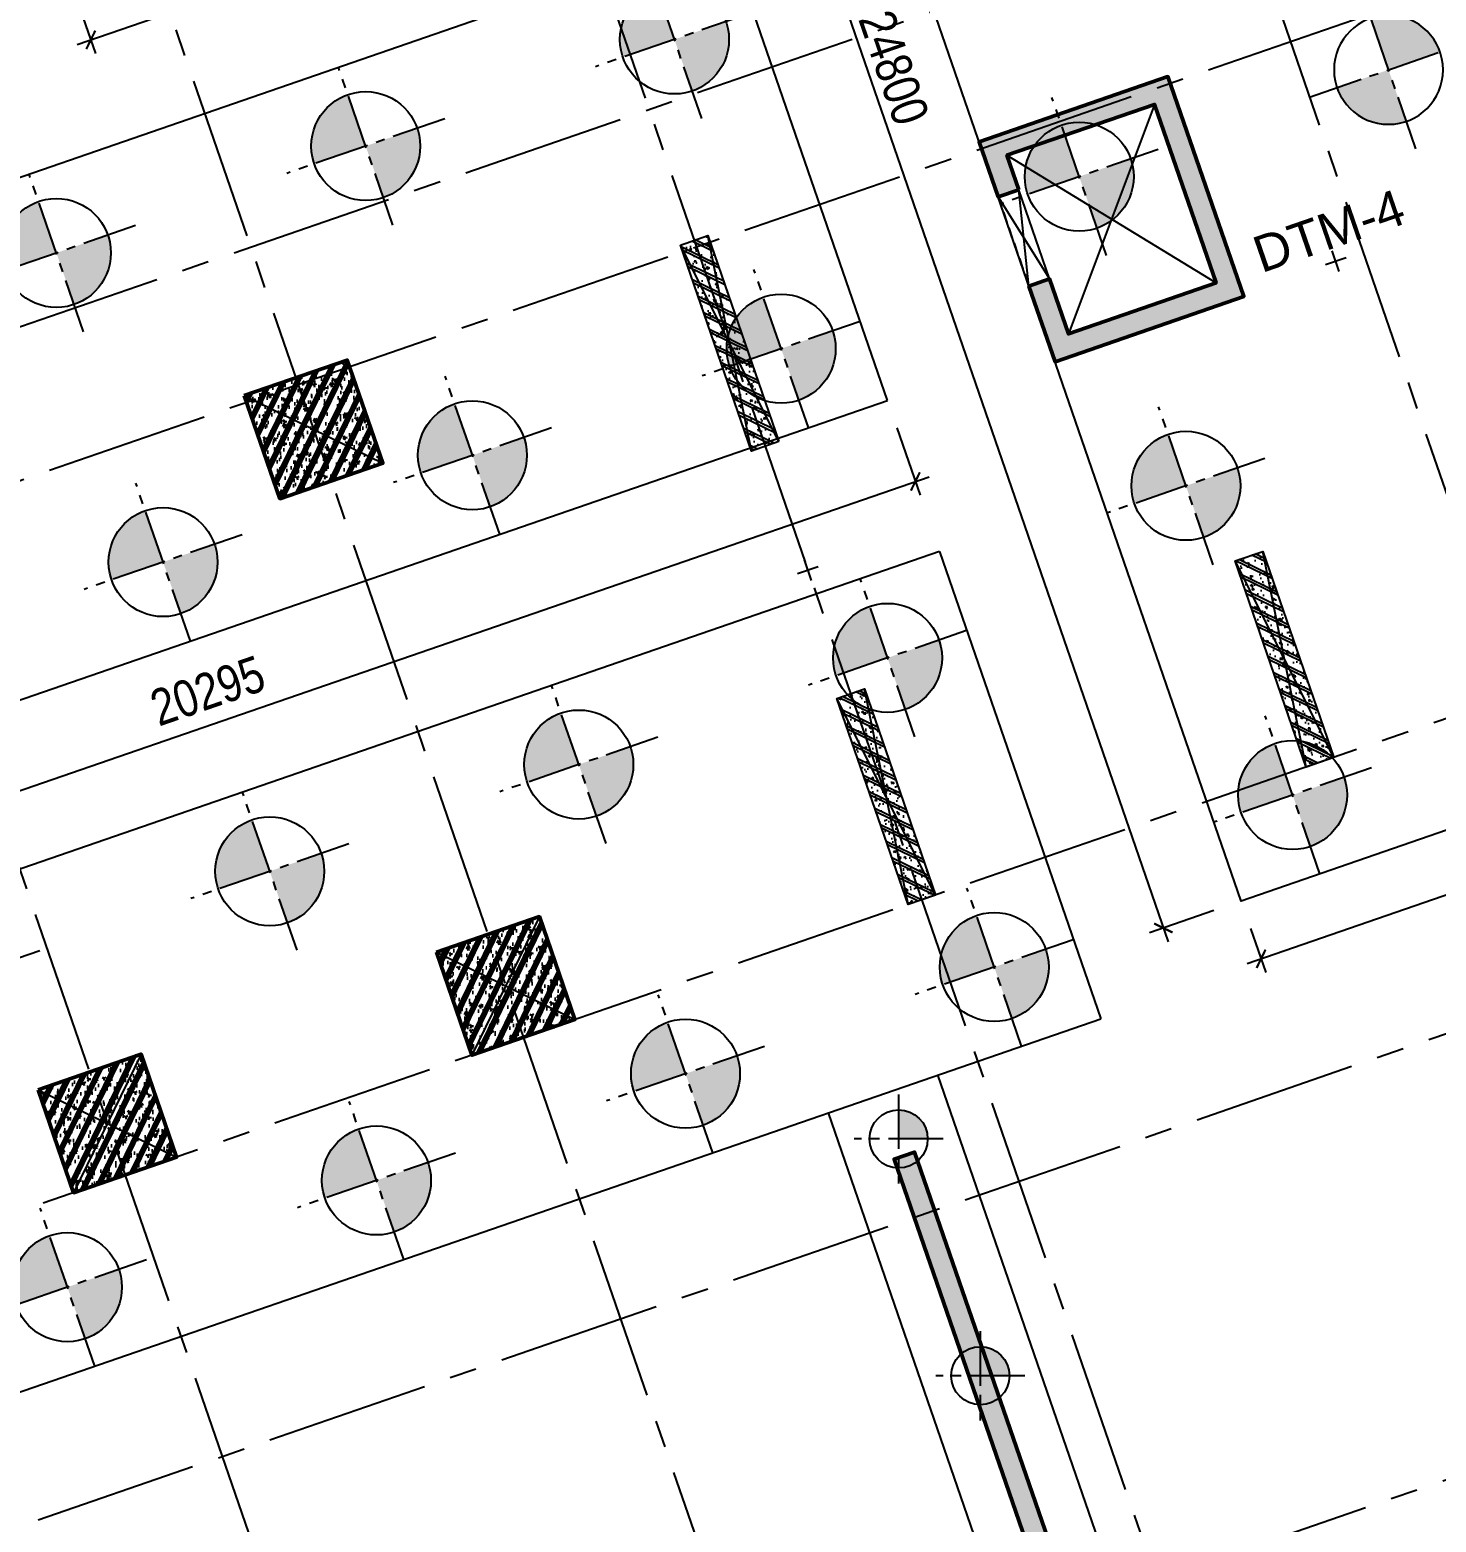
# Model space of a CAD drawing. Header units: millimetres. Extents: x -80883 to 1373228, y -532110 to 182357.
# Drawn here: x 685303 to 704660, y -323092 to -302560 of the extents above; entities that cross this region are included whole.
import ezdxf
from ezdxf.xclip import XClip

# ---------------------------------------------------------------- set-up
doc = ezdxf.new("R2010")
doc.units = ezdxf.units.MM
doc.header["$LTSCALE"] = 100
doc.header["$XCLIPFRAME"] = 0
doc.header["$PDMODE"] = 32
doc.header["$PDSIZE"] = 2.5
for name, pattern in [('CENTER2', [1.125, 0.75, -0.125, 0.125, -0.125]), ('DASHED', [4.5, 3, -1.5]), ('HIDDEN', [0.375, 0.25, -0.125]), ('Xref_ST_MBDV Cot vach 30.7.2022$0$DASHDOT', [1, 0.5, -0.25, 0, -0.25])]:
    doc.linetypes.add(name, pattern=pattern)
for name, color, linetype in [('ccu11-Khuat', 9, 'DASHED'), ('ccu11-Manh', 8, 'Continuous'), ('ccu11-Thay', 7, 'Continuous'), ('ccu12-Hatch', 250, 'Continuous'), ('ccu12-Pile', 4, 'Continuous'), ('ccu12-Truc', 13, 'CENTER2'), ('KC2-DIM', 251, 'Continuous'), ('KCS_CENTER_POINT', 7, 'Continuous'), ('KCS_PILE', 8, 'HIDDEN'), ('Xref.Asix of Basement B2$0$AUDIT_I_220805193045-5', 6, 'Continuous'), ('Xref_ST_MBDV Cot vach 30.7.2022$0$Xref_ST_MBDV Cot vach 30.7.2022|Xref_ST_MBDV Cot vach 30.7.2022|Xref_ST_MBDV Cot vach 30.7.2022|Xref_ST_MBDV Cot vach 30.7.2022|A-WALL-PATT', 251, 'Continuous'), ('Xref_ST_MBDV Cot vach 30.7.2022$0$Xref_ST_MBDV Cot vach 30.7.2022|Xref_ST_MBDV Cot vach 30.7.2022|Xref_ST_MBDV Cot vach 30.7.2022|Xref_ST_MBDV Cot vach 30.7.2022|Site_plot line', 1, 'Xref_ST_MBDV Cot vach 30.7.2022$0$DASHDOT'), ('Xref_ST_MBDV Cot vach 30.7.2022|Xref_ST_MBDV Cot vach 30.7.2022|Xref_ST_MBDV Cot vach 30.7.2022|Xref_ST_MBDV Cot vach 30.7.2022|KC-Betong', 6, 'Continuous')]:
    doc.layers.add(name, color=color, linetype=linetype)
for name, color, linetype, lineweight in [('ccu12-Tencaukien', 9, 'Continuous', 15), ('KT-Net cot', 2, 'Continuous', 50), ('KT-Net cot vach', 6, 'Continuous', 50), ('KT-Vat lieu', 250, 'Continuous', 9)]:
    doc.layers.add(name, color=color, linetype=linetype, lineweight=lineweight)
doc.styles.add('Arial', font='arial.ttf', dxfattribs={"width": 0.7})
doc.styles.add('Arial Narrow', font='ARIALN.TTF')
doc.dimstyles.new('ccu12-200', dxfattribs={"dimscale": 200, "dimtxt": 2.5, "dimasz": 1, "dimexe": 1, "dimexo": 2, "dimgap": 1, "dimtad": 1, "dimdec": 0, "dimrnd": 5, "dimdsep": 46, "dimtxsty": 'Arial Narrow', "dimblk": 'ARCHTICK', "dimcen": -1, "dimdle": 1, "dimclrd": 256, "dimclre": 256, "dimclrt": 3, "dimadec": 0, "dimazin": 2, "dimtfac": 0.1, "dimtdec": 0, "dimtmove": 0, "dimatfit": 1, "dimldrblk": 'ARCHTICK', "dimfxl": 1, "dimtvp": 0.8333333333333334, "dimtolj": 1, "dimtzin": 12, "dimarcsym": 0})
doc.dimstyles.new('CCU_1-300', dxfattribs={"dimscale": 200, "dimtxt": 2.5, "dimasz": 1, "dimexe": 1, "dimexo": 2, "dimgap": 0.5, "dimtad": 1, "dimdec": 0, "dimrnd": 5, "dimdsep": 46, "dimtxsty": 'Arial Narrow', "dimblk": 'ARCHTICK', "dimcen": -1, "dimdle": 1, "dimclrd": 256, "dimclre": 256, "dimclrt": 3, "dimadec": 0, "dimazin": 2, "dimtfac": 0.1, "dimtdec": 0, "dimtix": 1, "dimtmove": 2, "dimatfit": 1, "dimfxl": 1, "dimtvp": 0.8333333333333334, "dimtolj": 1, "dimtzin": 12, "dimarcsym": 0})
pattern_1 = [(49.99999999999999, (-549.9999999999709, 3049.999999999996), (286.9040730403014, -25.10085399303804), [30, -330]), (355, (-549.9999999999709, 3049.999999999996), (-55.50053344520001, 300.8768534800047), [24, -264]), (100.4514, (-526.0913279999709, 3047.908263999996), (231.4037526856086, 275.7758168243814), [25.496076, -280.4568448]), (46.18420000000001, (-549.9999999999709, 3129.999999999996), (426.8964194502578, -66.20760573160723), [45, -495]), (96.6356, (-514.4253019999708, 3124.482677199996), (373.8650822194813, 389.6471483601767), [38.2441152, -420.6852]), (351.1842, (-549.9999999999709, 3129.999999999996), (373.8647780534509, 389.6474403701299), [36, -396]), (21, (-509.9999999999709, 3109.999999999996), (238.7628208473847, -161.0475562661355), [30, -330]), (326.0000000000001, (-509.9999999999709, 3109.999999999996), (97.32613276863269, 290.0600180187412), [24, -264]), (71.4514, (-490.1031067999709, 3096.579357599996), (336.089051432596, 129.012198683981), [25.496076, -280.4568448]), (37.50000000000001, (-549.9999999999709, 3049.999999999996), (4.863942126916267, 133.1575415325246), [0, -260.8, 0, -268, 0, -265]), (7.499999999999999, (-549.9999999999709, 3049.999999999996), (105.2278149768594, 157.7646847529441), [0, -152.8, 0, -254.8, 0, -101]), (327.5, (-639.1999999999709, 3049.999999999996), (213.5289744689636, -9.021948693751902), [0, -100, 0, -312, 0, -414]), (317.5, (-679.1999999999709, 3049.999999999996), (233.2744677369545, 40.04199293292709), [0, -130, 0, -207.2, 0, -294]), (45, (-549.9999999999709, 3049.999999999996), (-120.2081528017131, 120.2081528017131), []), (45, (-549.9999999999709, 3098.999999999996), (-120.2081528017131, 120.2081528017131), [])]

# ---------------------------------------------------------------- blocks, each defined once
blk = doc.blocks.new('Xref_ST_MBDV Cot vach 30.7.2022$0$Tuong Vay01-flat-1')
at = {"layer": 'Xref_ST_MBDV Cot vach 30.7.2022$0$Xref_ST_MBDV Cot vach 30.7.2022|Xref_ST_MBDV Cot vach 30.7.2022|Xref_ST_MBDV Cot vach 30.7.2022|Xref_ST_MBDV Cot vach 30.7.2022|A-WALL-PATT'}
h = blk.add_hatch(dxfattribs=at)
h.set_pattern_fill('ACET-2D-VATLIEU04', color=256, scale=50, pattern_type=2)
h.set_pattern_definition([(49.99999999999999, (-11139561.83942936, -1407213.44759845), (-225.902473859489, 189.5546824974008), [37.49999998626113, -412.4999998488724]), (355, (-11139561.83942936, -1407213.44759845), (32.12721218541265, 367.2157156157773), [29.99999999490911, -329.9999999440002]), (100.4514, (-11139531.95358936, -1407216.06226845), (-341.2315265778452, -62.9441868767608), [31.87009499667636, -350.57105596344]), (46.18420000000001, (-11139561.83942936, -1407113.44759845), (-319.1804974675179, 306.2520974436775), [56.24999996954708, -618.749999665018]), (96.6356, (-11139517.37105686, -1407120.34425195), (-516.9959221575409, -60.14402179722674), [47.80514400473094, -525.8565000520404]), (351.1842, (-11139561.83942936, -1407113.44759845), (84.74077420309186, 546.3954293043353), [45.00000000792112, -495.0000000871323]), (21, (-11139511.83942936, -1407138.44759845), (-105.6808218676597, 275.3079533968121), [37.49999999934682, -412.499999992815]), (326.0000000000001, (-11139511.83942936, -1407138.44759845), (206.1288045682013, 305.5985201385338), [30.00000001746614, -330.0000001921275]), (71.4514, (-11139486.96831286, -1407155.22340145), (-328.9637652803212, 110.3801005582791), [31.87009499870726, -350.5710559857798]), (37.50000000000001, (-11139561.83942936, -1407213.44759845), (-78.13452938385308, 101.8269011885859), [0, -325.9999998517854, 0, -334.9999998476936, 0, -331.2499998493985]), (7.499999999999999, (-11139561.83942936, -1407213.44759845), (-23.27934638224542, 176.8241910238285), [0, -191.0000000278261, 0, -318.5000000464012, 0, -126.2500000183929]), (327.5, (-11139673.33942936, -1407213.44759845), (71.94441751949489, 112.9301145330537), [0, -125.0000000614986, 0, -390.0000001918756, 0, -517.5000002546042]), (317.5, (-11139723.33942936, -1407213.44759845), (158.0205495897681, 172.4491691102739), [0, -162.4999999478019, 0, -258.9999999168043, 0, -367.4999998819521]), (45, (-11139561.83942936, -1407213.44759845), (-150.2601910028607, 150.2601910026278), []), (45, (-11139561.83942936, -1407152.19759845), (-150.2601910028607, 150.2601910026278), [])])
h.paths.add_polyline_path([(-82665.42454257607, -118500.0088302612), (-81837.41861176863, -121132.0343658989), (-80902.71611081436, -123728.0834242017), (-79862.87874617614, -126283.8385967175), (-78719.63840653747, -128795.0430432414), (-77474.89874527603, -131257.5152608277), (-76130.7324262727, -133667.1548922951), (-74689.37767251953, -136019.9495540815), (-73153.2345392555, -138311.981517314), (-71524.86091735773, -140539.4342316107), (-69806.96827445179, -142698.5986796832), (-68002.4171395041, -144785.8795539467), (-66114.21234000102, -146797.8012427511), (-64145.497998368, -148731.0136179249), (-62099.55229647644, -150582.2976132843), (-59979.78201714717, -152348.5705846979), (-57789.71687134914, -154026.8914431464), (-55533.00362077914, -155614.4655520306), (-53213.40000534989, -157108.6493807235), (-50834.76848621853, -158506.954906286), (-48401.06981415115, -159807.0537564463), (-45916.35643433966, -161006.7810866404), (-43384.76573854871, -162104.1391847725), (-40810.51317570359, -163097.3007977149), (-38197.88523275405, -163984.6121738681), (-35551.23229684308, -164764.5958169776), (-32874.96141154505, -165435.9529462866), (-30173.5289383363, -165997.5656592443), (-27451.44813587703, -166448.4963081502), (-24701.85157574899, -166789.3238736566), (-4396.734290909022, -168938.2567786218), (36420.01678077132, -167648.2249503911), (41836.4863632936, -160718.6374020646), (12445.38596707024, -24367.66042796941), (8472.910947457654, -9248.974452903174), (-4718.707271176856, -5521.400683149928), (-10557.45827306993, -9946.818014640827), (-34021.18647153303, -27848.24941525888), (-39776.65152562223, -32008.57135346811), (-41248.85870469548, -35293.77142358455), (-45787.31564925052, -38574.38242801698), (-49368.4870454669, -38942.00303377653), (-57644.18705056235, -44924.06981060421), (-59844.65461433306, -46601.45355761005), (-61968.93197572604, -48362.30333496258), (-64019.60134904832, -50208.3517090485), (-65993.2459566202, -52136.53199238679), (-67886.59205765836, -54143.61763671576), (-69696.47008413821, -56226.27801198442), (-71419.8706161473, -58381.05012253253), (-73053.93764149398, -60604.33085121214), (-74595.93274202198, -62892.42844269238), (-76043.29574720934, -65241.53179885377), (-77393.615911806, -67647.72832025355), (-78644.64476583898, -70107.01135663176), (-79794.29917307012, -72615.28586126259), (-80840.66479975358, -75168.37520986283), (-81781.99930225872, -77762.02815519366), (-82616.73522835784, -80391.9259061541), (-83343.48262714595, -83053.68931881292), (-83961.03136360087, -85742.88618860021), (-84468.3531336058, -88455.03863057657), (-84864.60300002433, -91185.62932156771), (-85149.1148865223, -93930.11565387133), (-85321.41487544402, -96683.60341540864), (-85381.30445068702, -99529.50948559865), (-85328.50406530127, -102200.8374458619), (-85163.21024433896, -104955.3926120612), (-84885.69993967563, -107700.5945179402), (-84496.42936686985, -110432.1923394061), (-83996.04728951491, -113145.6335586284), (-83385.3738030456, -115836.3975027683)], flags=16)
h.paths.add_polyline_path([(-83625.45879450254, -118780.6341908188), (-82785.20518665202, -121451.592054751), (-81836.67593448795, -124086.0436255364), (-80781.45706173405, -126679.6041032514), (-79621.30565389246, -129227.9548506811), (-78358.15352366865, -131726.8525110248), (-76994.10399421491, -134172.1360737709), (-75531.42839684151, -136559.7338032422), (-73972.56228888594, -138885.6700187323), (-72320.10139823705, -141146.0717144171), (-70576.79730102606, -143337.1750085717), (-68745.55283991061, -145455.3314108832), (-66829.41729043424, -147497.0138977058), (-64831.58128353581, -149458.8227850739), (-62755.37149274349, -151337.4913895966), (-60604.24509477988, -153129.8914679771), (-58381.7840128839, -154833.0384259534), (-56091.68895242736, -156444.0962880657), (-53737.77323871478, -157960.3824199464), (-51323.95646727085, -159379.3719952791), (-48854.25797718205, -160698.7021999834), (-46332.79015832208, -161916.1761666269), (-43763.75160367042, -163029.7666325136), (-41151.42011806555, -164037.6193153583), (-38500.14559506811, -164938.0560009221), (-35814.34277378954, -165729.5773374715), (-33098.48388773762, -166410.8653324069), (-30357.09121792205, -166980.7855469028), (-27594.72956264392, -167438.3889849058), (-24815.98988816142, -167782.8289991841), (-4433.735052675009, -169939.9255319908), (36919.56229590811, -168632.9359166666), (42912.68845487945, -160965.5998827359), (13418.22973546013, -24135.12373521132), (9294.838300889242, -8442.070929647249), (-4925.935208282433, -4423.687328800617), (-11162.76267831214, -9150.82235655561), (-34617.47974592447, -27045.37879939191), (-40579.63196872547, -31355.10398377781), (-42051.83914779872, -34640.30405389448), (-46155.98199344426, -37606.97231750819), (-49737.15338966064, -37974.59292326774), (-58240.31235744618, -44121.0777798905), (-60467.11885703541, -45818.53930653841), (-62622.81900685839, -47605.43596977205), (-64703.8232677374, -49478.79233927629), (-66706.66158131324, -51435.49383058609), (-68628.013630962, -53472.26783320424), (-70464.66541309468, -55585.73726807744), (-72213.55809716694, -57772.38228180911), (-73871.79587351345, -60028.54927773564), (-75436.60120790266, -62350.49395546387), (-76905.37393212318, -64734.34577669739), (-78275.66833624989, -67176.13529814105), (-79545.20269040763, -69671.7966022063), (-80711.86304414831, -72217.17406733404), (-81773.70674647763, -74808.02928769216), (-82728.96568063274, -77440.04813065287), (-83576.04920824617, -80108.84792049509), (-84313.5468179807, -82809.98473610263), (-84940.23047422245, -85538.9608107484), (-85455.05666192248, -88291.23202148662), (-85857.16812421381, -91062.21545574092), (-86145.88844638877, -93847.29761108034), (-86320.75738810934, -96641.83923533), (-86381.51240370423, -99528.87035845965), (-86327.91179009154, -102240.684236032), (-86160.19218073785, -105035.6641918905), (-85878.57688103244, -107821.473743778), (-85483.548480995, -110593.4755141111), (-84975.76463904232, -113347.0545681345), (-84356.0573821161, -116077.6233250971)])
at = {"layer": 'Xref_ST_MBDV Cot vach 30.7.2022$0$Xref_ST_MBDV Cot vach 30.7.2022|Xref_ST_MBDV Cot vach 30.7.2022|Xref_ST_MBDV Cot vach 30.7.2022|Xref_ST_MBDV Cot vach 30.7.2022|Site_plot line', "ltscale": 5000}
blk.add_arc((-17764.15298610739, -99528.87035845988), 69167.3594175971, 126.1463596527413, 263.7926961611879, dxfattribs=at)
blk = doc.blocks.new('Grid-ST-flat-3')
at = {"layer": 'ccu12-Truc', "ltscale": 30}
for p, q in [((332626.6722212732, -42661.57128335355), (351715.9639600301, -97953.08526004129)), ((324450.2562037199, -45484.46361355274), (343539.5479429879, -100775.9775917197)), ((318967.803845129, -47377.27003148972), (338057.0955847397, -102668.7840106485)), ((313485.3514865385, -49270.07644942671), (332574.6432264913, -104561.5904295773)), ((348389.8671523775, -54057.70604856691), (307655.7401533651, -68121.08717252291)), ((349042.5590209737, -55948.20686175593), (308308.4320219612, -70011.58798571193)), ((377595.9390357225, -60477.92775269796), (312746.7367284151, -82866.99351539748)), ((352142.8453968058, -64928.08572440385), (311408.7183977929, -78991.46684835991)), ((377787.2916931123, -66547.80383867014), (314639.5431473439, -88349.44587364572))]:
    blk.add_line(p, q, dxfattribs=at)
blk = doc.blocks.new('LOI-B2-T1-PN')
at = {"layer": 'KT-Net cot vach'}
h = blk.add_hatch(dxfattribs=at)
h.set_pattern_fill('1BETONG2-BOP', color=250, scale=30, style=0, pattern_type=2)
h.set_pattern_definition([(69.04713795401962, (17329.27607425116, -10971.50260310754), (209.5408150160534, 52.4275389604423), [22.49999999999968, -247.4999999999975]), (14.04713795401967, (17329.27607425116, -10971.50260310754), (-112.9888797136512, 199.7186960031902), [17.99999999999968, -197.9999999999975]), (119.4985379540196, (17346.73780785315, -10967.13364041253), (96.55213107871269, 252.1461576231357), [19.12205699999969, -210.3426335999975]), (65.23133795401962, (17309.69531820295, -10914.78757870855), (318.8479477665745, 57.54985840890612), [33.74999999999937, -371.2499999999949]), (115.6827379540196, (17336.26598341344, -10909.99177388585), (169.6772687876662, 367.7426062021764), [28.6830864, -315.5139]), (10.23133795401963, (17309.69531820295, -10914.78757870855), (169.6769816806724, 367.7427387715611), [26.99999999999998, -296.9999999999997]), (40.04713795401962, (17342.94801941467, -10919.17595678411), (208.685901516953, -55.73324418241951), [22.5, -247.5]), (245.0471379540196, (17342.94801941467, -10919.17595678411), (226.3167839920097, -37.87819630967974), [17.99999999999968, -197.9999999999975]), (90.49853795401852, (17360.33850826649, -10923.8204049003), (206.6892795315937, 173.7225965344256), [19.12205699999998, -210.3426335999998]), (86.54713795401962, (17329.27607425116, -10971.50260310754), (-73.0343233223647, 68.21249018210884), [0, -195.6, 0, -201, 0, -198.75]), (23.54713795401962, (17329.27607425116, -10971.50260310754), (43.13773376636044, 135.5289346431329), [0, -114.6, 0, -191.1, 0, -75.75]), (346.5471379540196, (17266.03882204648, -10993.33514610148), (153.5869696668104, 45.86723397553281), [0, -75, 0, -234, 0, -310.5]), (336.5471379540196, (17237.68130984716, -11003.12552412564), (155.5764329255628, 85.4834131405494), [0, -97.5, 0, -155.4, 0, -220.5]), (334.0471379540196, (17329.27607425116, -10971.50260310754), (55.79802255084359, 114.6421854267248), []), (334.0471379540196, (17317.28286117176, -10936.76465066319), (55.79802255084359, 114.6421854267248), [])])
h.paths.add_polyline_path([(25769.44210547581, -4009.780734042346), (25606.26913840417, -3537.155530718795), (27638.55751273688, -2835.511772305064), (28487.0569414869, -5293.162829644221), (26454.76856718166, -5994.806588023377), (26193.69181985594, -5238.606262686721), (25910.11669785995, -5336.51004292554), (26269.09722542623, -6376.285490257374), (28868.53584372345, -5478.834171400697), (27824.22885449324, -2454.032870068273), (25224.79023616528, -3351.484188966162), (25485.86698347982, -4107.684514281049)])
at = {"layer": 'ccu11-Khuat', "color": 6, "ltscale": 0.5}
blk.add_lwpolyline([(25485.86698347982, -4107.684514281049), (25910.11670713034, -5336.510039724992)], dxfattribs=at)
at = {"layer": 'ccu11-Thay', "color": 6, "ltscale": 0.5}
blk.add_lwpolyline([(26193.69181980845, -5238.606265068287), (25769.44210547581, -4009.780734042346)], dxfattribs=at)
at = {"layer": 'KC2-DIM', "ltscale": 0.5}
for points in [[(27638.55751273688, -2835.511772305064), (26454.76856718166, -5994.806588023377)], [(25606.26913840417, -3537.155530718795), (28487.0569414869, -5293.162829644221)], [(25910.11670713034, -5336.510039724992), (25769.4421047112, -4009.780734306318)], [(25485.86699274881, -4107.68451108085), (26193.69181907922, -5238.606262954941)]]:
    blk.add_lwpolyline(points, dxfattribs=at)
at = {"layer": 'KT-Net cot vach'}
blk.add_lwpolyline([(25769.44210547581, -4009.780734042346), (25606.26913840417, -3537.155530718795), (27638.55751273688, -2835.511772305064), (28487.0569414869, -5293.162829644221), (26454.76856718166, -5994.806588023377), (26193.69181985594, -5238.606262686721), (25910.11669785995, -5336.51004292554), (26269.09722542623, -6376.285490257374), (28868.53584372345, -5478.834171400697), (27824.22885449324, -2454.032870068273), (25224.79023616528, -3351.484188966162), (25485.86698347982, -4107.684514281049)], close=True, dxfattribs=at)
blk = doc.blocks.new('*U151')
h = blk.add_hatch()
h.set_pattern_fill('VATLIEU04', color=250, scale=40, style=0, pattern_type=2)
h.set_pattern_definition([(49.99999999999999, (550, -550), (286.9040730403014, -25.10085399303804), [30, -330]), (355, (550, -550), (-55.50053344520001, 300.8768534800047), [24, -264]), (100.4514, (573.908672, -552.091736), (231.4037526856086, 275.7758168243814), [25.496076, -280.4568448]), (46.18420000000001, (550, -470), (426.8964194502578, -66.20760573160723), [45, -495]), (96.6356, (585.574698, -475.5173228), (373.8650822194813, 389.6471483601767), [38.2441152, -420.6852]), (351.1842, (550, -470), (373.8647780534509, 389.6474403701299), [36, -396]), (21, (590, -490), (238.7628208473847, -161.0475562661355), [30, -330]), (326.0000000000001, (590, -490), (97.32613276863269, 290.0600180187412), [24, -264]), (71.4514, (609.8968932, -503.4206424), (336.089051432596, 129.012198683981), [25.496076, -280.4568448]), (37.50000000000001, (550, -550), (4.863942126916267, 133.1575415325246), [0, -260.8, 0, -268, 0, -265]), (7.499999999999999, (550, -550), (105.2278149768594, 157.7646847529441), [0, -152.8, 0, -254.8, 0, -101]), (327.5, (460.8, -550), (213.5289744689636, -9.021948693751902), [0, -100, 0, -312, 0, -414]), (317.5, (420.8, -550), (233.2744677369545, 40.04199293292709), [0, -130, 0, -207.2, 0, -294]), (45, (550, -550), (-120.2081528017131, 120.2081528017131), []), (45, (550, -501), (-120.2081528017131, 120.2081528017131), [])])
h.paths.add_polyline_path([(-475, 475), (1025, 475), (1025, -1025), (-475, -1025)])
at = {"color": 6, "ltscale": 0.25}
blk.add_lwpolyline([(-475, 475), (1025, 475), (1025, -1025), (-475, -1025)], close=True, dxfattribs=at)
at = {"layer": 'Defpoints', "linetype": 'ByBlock', "ltscale": 30}
for p, q in [((1025, 475), (-475, -1025)), ((-475, 475), (1025, -1025))]:
    blk.add_line(p, q, dxfattribs=at)
blk = doc.blocks.new('*U336')
h = blk.add_hatch()
h.set_pattern_fill('VATLIEU04', color=250, scale=40, style=0, pattern_type=2)
h.set_pattern_definition(pattern_1)
h.paths.add_polyline_path([(-475, -474.9999999999998), (-75, -475.0000000000038), (-74.9999999999709, 2524.999999999996), (-474.9999999999709, 2525)])
at = {"color": 6, "ltscale": 0.25}
blk.add_lwpolyline([(-475, -474.9999999999998), (-75, -475.0000000000038), (-74.9999999999709, 2524.999999999996), (-474.9999999999709, 2525)], close=True, dxfattribs=at)
at = {"layer": 'Defpoints', "linetype": 'ByBlock', "ltscale": 30}
for p, q in [((-75, -475.0000000000038), (-474.9999999999709, 2525)), ((-475, -474.9999999999998), (-74.9999999999709, 2524.999999999996))]:
    blk.add_line(p, q, dxfattribs=at)
blk = doc.blocks.new('*U147')
h = blk.add_hatch()
h.set_pattern_fill('VATLIEU04', color=250, scale=40, style=0, pattern_type=2)
h.set_pattern_definition(pattern_1)
h.paths.add_polyline_path([(-475, -474.9999999999998), (-75, -475.0000000000038), (-74.9999999999709, 2524.999999999996), (-474.9999999999709, 2525)])
at = {"color": 6, "ltscale": 0.25}
blk.add_lwpolyline([(-475, -474.9999999999998), (-75, -475.0000000000038), (-74.9999999999709, 2524.999999999996), (-474.9999999999709, 2525)], close=True, dxfattribs=at)
at = {"layer": 'Defpoints', "linetype": 'ByBlock', "ltscale": 30}
for p, q in [((-75, -475.0000000000038), (-474.9999999999709, 2525)), ((-475, -474.9999999999998), (-74.9999999999709, 2524.999999999996))]:
    blk.add_line(p, q, dxfattribs=at)
blk = doc.blocks.new('MBDV-B1-T1-PN')
at = {"layer": 'KT-Net cot vach', "rotation": 19.04713795399666}
for p in [(15714.6191477098, -7137.365310385358), (18358.02121345303, -14793.89360237541), (12875.56885498972, -16686.700020271)]:
    blk.add_blockref('*U151', p, dxfattribs=at)
at = {"layer": 'Xref.Asix of Basement B2$0$AUDIT_I_220805193045-5', "linetype": 'ByBlock', "xscale": -0.9999999999999996, "rotation": 19.04713795400157}
blk.add_blockref('*U147', (29502.41619351669, -11528.16849046061), dxfattribs=at)
at = {"layer": 'Xref_ST_MBDV Cot vach 30.7.2022|Xref_ST_MBDV Cot vach 30.7.2022|Xref_ST_MBDV Cot vach 30.7.2022|Xref_ST_MBDV Cot vach 30.7.2022|KC-Betong', "linetype": 'ByBlock', "xscale": -0.9999999999999996, "rotation": 19.04713795400157}
for p in [(21866.08068438037, -7182.322219422087), (24019.96383572998, -13420.9749081356)]:
    blk.add_blockref('*U336', p, dxfattribs=at)
blk = doc.blocks.new('_ARCHTICK')
at = {"color": 0, "linetype": 'ByBlock', "const_width": 0.15}
blk.add_lwpolyline([(-0.5, -0.5), (0.5, 0.5)], dxfattribs=at)
blk = doc.blocks.new('*D753')
at = {"layer": 'Defpoints', "color": 0, "transparency": 16777216}
for p in [(693412.396581567, -298935.8485541075), (693798.6977903292, -300054.7574676722), (685755.8682851425, -301579.2506232225)]:
    blk.add_point(p, dxfattribs=at)
at = {"layer": 'KC2-DIM', "lineweight": -2, "transparency": 16777216}
for p, q in [((693542.934955241, -299313.9487167608), (693863.9669771662, -300243.8075489989)), ((685953.1194121818, -302763.4287224765), (693987.747871656, -299989.4882808351)), ((685886.4066588166, -301957.3507858759), (686207.4386803454, -302887.2096169661))]:
    blk.add_line(p, q, dxfattribs=at)
at = {"layer": 'KC2-DIM', "lineweight": -2, "transparency": 16777216, "xscale": 200, "yscale": 200, "zscale": 200}
for p, rotation in [((693798.6977903292, -300054.7574676722), 19.04713795679511), ((686142.1694935084, -302698.1595356394), 199.0471379567951)]:
    blk.add_blockref('_ARCHTICK', p, dxfattribs=dict(at, rotation=rotation))
at = {"layer": 'KC2-DIM', "color": 3, "transparency": 16777216, "insert": (689854.4873391765, -301040.6237988624), "char_height": 500, "attachment_point": 5, "rotation": 19.04713795679511, "style": 'Arial Narrow'}
blk.add_mtext('\\A1;8100', dxfattribs=at)
blk = doc.blocks.new('*D789')
at = {"layer": 'Defpoints', "color": 0, "transparency": 16777216}
for p in [(693883.1959922288, -291106.8045947984), (701976.2254679471, -314548.00181127), (700905.3643788587, -314917.7145984779)]:
    blk.add_point(p, dxfattribs=at)
at = {"layer": 'KC2-DIM', "lineweight": -2, "transparency": 16777216}
for p, q in [((693505.095829569, -291237.342968454), (692623.2848218104, -291541.7865688341)), ((692747.0657163125, -291287.4673006764), (700970.6335656865, -315106.7646798078)), ((701598.1253052873, -314678.5401849257), (700716.3142975288, -314982.9837853058))]:
    blk.add_line(p, q, dxfattribs=at)
at = {"layer": 'KC2-DIM', "lineweight": -2, "transparency": 16777216, "xscale": 200, "yscale": 200, "zscale": 200}
for p, rotation in [((692812.3349031403, -291476.5173820063), 109.0471379539979), ((700905.3643788587, -314917.7145984779), 289.0471379539979)]:
    blk.add_blockref('_ARCHTICK', p, dxfattribs=dict(at, rotation=rotation))
at = {"layer": 'KC2-DIM', "color": 3, "transparency": 16777216, "insert": (697194.6843437986, -303081.1696875161), "char_height": 500, "attachment_point": 5, "rotation": 289.0471379539979, "style": 'Arial Narrow'}
blk.add_mtext('\\A1;24800', dxfattribs=at)
blk = doc.blocks.new('*D790')
at = {"layer": 'Defpoints', "color": 0, "transparency": 16777216}
for p in [(709727.2788027624, -311871.965151231), (710000.9784913012, -312664.7274161383), (701976.2254679557, -314548.0018112671)]:
    blk.add_point(p, dxfattribs=at)
at = {"layer": 'KC2-DIM', "lineweight": -2, "transparency": 16777216}
for p, q in [((709857.8171764179, -312250.0653138908), (710066.247678129, -312853.7774974682)), ((702060.8750751647, -315406.0332630021), (710190.0285726313, -312599.4582293105)), ((702106.7638416112, -314926.1019739268), (702315.1943433223, -315529.8141575042))]:
    blk.add_line(p, q, dxfattribs=at)
at = {"layer": 'KC2-DIM', "lineweight": -2, "transparency": 16777216, "xscale": 200, "yscale": 200, "zscale": 200}
for p, rotation in [((710000.9784913012, -312664.7274161383), 19.04713795398558), ((702249.9251564946, -315340.7640761743), 199.0471379539856)]:
    blk.add_blockref('_ARCHTICK', p, dxfattribs=dict(at, rotation=rotation))
at = {"layer": 'KC2-DIM', "color": 3, "transparency": 16777216, "insert": (706009.505521172, -313666.9110433572), "char_height": 500, "attachment_point": 5, "rotation": 19.04713795398559, "style": 'Arial Narrow'}
blk.add_mtext('\\A1;8200', dxfattribs=at)
blk = doc.blocks.new('D1500.')
at = {"layer": 'ccu12-Hatch', "ltscale": 0.5}
h = blk.add_hatch(color=256, dxfattribs=at)
h.dxf.hatch_style = 1
h.paths.add_polyline_path([(750, 0, 0.414213562373095), (0, 750), (0, 0)])
h.paths.add_polyline_path([(0, 0), (-750, 0, 0.414213562373095), (0, -750)])
at = {"layer": 'ccu12-Pile', "color": 13, "linetype": 'CENTER2', "ltscale": 10}
for p, q in [((0, 1150), (0, -1150)), ((1150, 0), (-1150, 0))]:
    blk.add_line(p, q, dxfattribs=at)
at = {"layer": 'ccu12-Pile', "ltscale": 0.5}
blk.add_circle((0, 0), 750, dxfattribs=at)
blk = doc.blocks.new('D1500')
at = {"layer": 'ccu12-Pile', "rotation": 270}
blk.add_blockref('D1500.', (-4.256744291633368, 0.01587060443125665), dxfattribs=at)
blk = doc.blocks.new('MBDV-COC-PN')
at = {"layer": 'KCS_PILE', "rotation": 19.04713795401927}
for p in [(21035.28497083101, -1941.53386387974), (16785.6870094873, -3408.716398010205), (12528.03131098475, -4878.647271135007), (22503.8416744587, -6195.160693801474), (18254.24371311499, -7662.343227931939), (13996.58801461244, -9132.27410105674), (23968.36433946423, -10450.1466883276), (19718.76637812052, -11917.32922245807), (15465.14472750481, -13385.90092778055), (25436.9210430918, -14703.77351824951), (11211.51789758122, -14854.45763140795), (21187.32308174809, -16170.95605237997), (16933.70143113239, -17639.52775770245), (12680.07460120879, -19108.08446132985)]:
    blk.add_blockref('D1500', p, dxfattribs=at)
blk = doc.blocks.new('Vach-NN-PN')
at = {"layer": 'KT-Vat lieu'}
h = blk.add_hatch(dxfattribs=at)
h.set_pattern_fill('BTCT', color=256, scale=40)
h.set_pattern_definition([(49.99999999999999, (123514.6388142672, -93630.79415901733), (286.9040730403014, -25.10085399303804), [30, -330]), (355, (123514.6388142672, -93630.79415901733), (-55.50053344520001, 300.8768534800047), [24, -264]), (100.4514, (123538.5474862675, -93632.88589501736), (231.4037526856086, 275.7758168243814), [25.496076, -280.4568448]), (46.18420000000001, (123514.6388142672, -93550.79415901733), (426.8964194502578, -66.20760573160723), [45, -495]), (96.6356, (123550.2135122675, -93556.31148181733), (373.8650822194813, 389.6471483601767), [38.2441152, -420.6852]), (351.1842, (123514.6388142672, -93550.79415901733), (373.8647780534509, 389.6474403701299), [36, -396]), (21, (123554.6388142672, -93570.79415901733), (238.7628208473847, -161.0475562661355), [30, -330]), (326.0000000000001, (123554.6388142672, -93570.79415901733), (97.32613276863269, 290.0600180187412), [24, -264]), (71.4514, (123574.5357074672, -93584.21480141731), (336.089051432596, 129.012198683981), [25.496076, -280.4568448]), (37.50000000000001, (123514.6388142672, -93630.79415901733), (4.863942126916267, 133.1575415325246), [0, -260.8, 0, -268, 0, -265]), (7.499999999999999, (123514.6388142672, -93630.79415901733), (105.2278149768594, 157.7646847529441), [0, -152.8, 0, -254.8, 0, -101]), (327.5, (123425.4388142675, -93630.79415901733), (213.5289744689636, -9.021948693751902), [0, -100, 0, -312, 0, -414]), (317.5, (123385.4388142675, -93630.79415901733), (233.2744677369545, 40.04199293292709), [0, -130, 0, -207.2, 0, -294]), (45, (123514.6388142672, -93630.79415901733), (-106.0660171779821, 106.0660171779821), []), (45, (123585.3494922672, -93630.79415901733), (-106.0660171779821, 106.0660171779821), [])])
h.paths.add_polyline_path([(29822.00782416016, -41334.25181510631), (30105.58294617524, -41236.34803492232), (25942.930724076, -29179.36096338538), (25659.35560206091, -29277.2647435696)])
at = {"layer": 'KT-Net cot'}
blk.add_lwpolyline([(30105.61662344285, -41236.33640790853), (29822.041501428, -41334.24018809252), (25659.35560206091, -29277.2647435696), (25942.930724076, -29179.36096338538)], close=True, dxfattribs=at)
blk = doc.blocks.new('*D1352')
at = {"layer": 'Defpoints', "color": 0, "ltscale": 0.5, "transparency": 16777216}
for p in [(697106.7597504512, -307657.7437736493), (697491.9193029411, -308773.3459170493), (677922.200194004, -314281.1770622914)]:
    blk.add_point(p, dxfattribs=at)
at = {"layer": 'KC2-DIM', "lineweight": -2, "ltscale": 0.5, "transparency": 16777216}
for p, q in [((697237.298124107, -308035.843936309), (697557.1884897689, -308962.3959983792)), ((678118.3096651641, -315462.0483925194), (697680.969384271, -308708.0767302215)), ((678052.7385676599, -314659.2772249511), (678372.6289333218, -315585.8292870212))]:
    blk.add_line(p, q, dxfattribs=at)
at = {"layer": 'KC2-DIM', "lineweight": -2, "ltscale": 0.5, "transparency": 16777216, "xscale": 200, "yscale": 200, "zscale": 200}
for p, rotation in [((697491.9193029411, -308773.3459170493), 19.04713795402095), ((678307.3597464939, -315396.7792056914), 199.047137954021)]:
    blk.add_blockref('_ARCHTICK', p, dxfattribs=dict(at, rotation=rotation))
at = {"layer": 'KC2-DIM', "color": 3, "ltscale": 0.5, "transparency": 16777216, "insert": (687751.0586285775, -311654.7028179065), "char_height": 500, "attachment_point": 5, "rotation": 19.04713795402095, "style": 'Arial Narrow', "bg_fill": 3, "box_fill_scale": 1.1, "bg_fill_color": 256, "bg_fill_true_color": 13158600, "bg_fill_transparency": 0}
blk.add_mtext('\\A1;20295', dxfattribs=at)
blk = doc.blocks.new('dc-6-1500')
blk.add_lwpolyline([(4095.162660291768, -949.9841294004582), (4095.162660291651, -7750.000000009197), (-4104.837340005673, -7750.000000004307), (-4104.837340005441, 17050.01587060455)])
at = {"layer": 'KCS_CENTER_POINT'}
for p, q in [((0, 0), (2.328306436538696e-10, 299.9999999998836)), ((-149.9999999997672, 150), (150.0000000002328, 149.9999999998254))]:
    blk.add_line(p, q, dxfattribs=at)
at = {"layer": 'KCS_PILE'}
for p in [(-2954.837340005557, 2399.999999999884), (-2954.837340005557, -2100), (-2954.837340005906, -6600)]:
    blk.add_blockref('D1500', p, dxfattribs=at)
at = {"layer": 'KCS_PILE', "xscale": -1, "rotation": 359.9999999999318}
blk.add_blockref('D1500', (1540.905915703042, 2399.999999996275), dxfattribs=at)
blk = doc.blocks.new('D800.')
at = {"layer": 'ccu12-Pile', "ltscale": 0.5}
h = blk.add_hatch(color=250, dxfattribs=at)
h.dxf.hatch_style = 1
h.paths.add_polyline_path([(3.552713678800501e-15, 0), (400.0000000000005, 0, 0.4142135623730951), (0, 400.0000000000005)])
at = {"layer": 'ccu12-Pile', "color": 13, "linetype": 'CENTER2', "ltscale": 10}
for p, q in [((0, 613.3333333333285), (0, -613.333333333343)), ((613.333333333343, 0), (-613.3333333333139, 0))]:
    blk.add_line(p, q, dxfattribs=at)
at = {"layer": 'ccu12-Pile', "ltscale": 0.5}
blk.add_circle((0, 0), 400.0000000000005, dxfattribs=at)
blk = doc.blocks.new('D800')
at = {"layer": 'ccu12-Pile'}
blk.add_blockref('D800.', (0, 0), dxfattribs=at)

msp = doc.modelspace()

# ---------------------------------------------------------------- linework, layer by layer
at = {"ltscale": 0.5}
for p, q in [((675703.0478418483, -307853.4742970789), (694887.6073983026, -301230.0410084346)), ((697106.7597504512, -307657.7437736499), (694887.6073983026, -301230.0410084346)), ((677922.2001940041, -314281.1770622914), (697106.7597504512, -307657.7437736499)), ((697824.7156255456, -309737.2796645402), (700043.8679784001, -316164.9824317998)), ((680859.3084219529, -322788.4157204402), (700043.8679784001, -316164.9824317998))]:
    msp.add_line(p, q, dxfattribs=at)
msp.add_lwpolyline([(697824.7156255456, -309737.2796645402), (678640.1560690965, -316360.7129531759)], dxfattribs=at)
msp.add_lwpolyline([(696290.5577169767, -317460.8057763473), (700844.2287513476, -330650.3661304353), (702356.629401899, -330128.2126355581), (697802.9583676157, -316938.6522817242)])
at = {"layer": 'KCS_CENTER_POINT'}
for p, q in [((695871.2801086977, -310041.4278674022), (696154.8552306927, -309943.5240871603)), ((696062.0195598162, -310134.2635382787), (695964.1157795744, -309850.6884162838))]:
    msp.add_line(p, q, dxfattribs=at)

# ---------------------------------------------------------------- block references
ref = msp.add_blockref('Xref_ST_MBDV Cot vach 30.7.2022$0$Tuong Vay01-flat-1', (742513.5964638155, -173724.8057649822))
XClip(ref).set_block_clipping_path([(-91541.67363452361, -190955.66829734467), (52438.32550173579, -76158.0499385341)])
for name, p in [('Grid-ST-flat-3', (364182.0231381474, -243129.7985158589)), ('LOI-B2-T1-PN', (673144.6059733587, -300749.453765272))]:
    msp.add_blockref(name, p)
at = {"layer": 'ccu11-Khuat'}
for p in [(697260.613364883, -317819.0388357469), (698385.6237578691, -321077.7106271556)]:
    msp.add_blockref('D800', p, dxfattribs=at)
at = {"layer": 'ccu11-Manh'}
msp.add_blockref('MBDV-B1-T1-PN', (673144.6059733587, -300749.453765272), dxfattribs=at)
at = {"layer": 'KC2-DIM'}
msp.add_blockref('MBDV-COC-PN', (673144.6059733587, -300749.453765272), dxfattribs=at)
at = {"layer": 'KT-Net cot'}
msp.add_blockref('Vach-NN-PN', (671538.6934752888, -288820.4269154225), dxfattribs=at)

# ---------------------------------------------------------------- texts
at = {"layer": 'ccu12-Tencaukien', "color": 31, "style": 'Arial'}
msp.add_text('DTM-4', height=499.9999999999999, rotation=19.04713795678504, dxfattribs=at).set_placement((702255.5870040774, -305909.5602700335))

# ---------------------------------------------------------------- dimensions: what is measured, and where the dimension line sits
at = {"layer": 'KC2-DIM'}
for p1, p2, distance, picture, middle in [((693883.1959922288, -291106.8045947984), (701976.2254679471, -314548.00181127), -1132.8861448303335, '*D789', (697194.6843437986, -303081.1696875161)), ((701976.2254679557, -314548.001811267), (709727.2788027625, -311871.965151231), -838.6796338096709, '*D790', (706009.505521172, -313666.9110433572))]:
    dim = msp.add_aligned_dim(p1=p1, p2=p2, distance=distance, dimstyle='CCU_1-300', dxfattribs=at)
    dim.commit()
    dim.dimension.update_dxf_attribs({"geometry": picture, "text_midpoint": middle})
dim = msp.add_linear_dim(base=(693798.6977903292, -300054.7574676722), p1=(685755.8682851426, -301579.2506232225), p2=(693412.3965815671, -298935.8485541074), angle=19.04713795679512, dimstyle='CCU_1-300', dxfattribs=at)
dim.commit()
dim.dimension.update_dxf_attribs({"geometry": '*D753', "text_midpoint": (689854.4873391765, -301040.6237988624)})

# ---------------------------------------------------------------- next in the draw order: dimensions: what is measured, and where the dimension line sits
at = {"layer": 'KC2-DIM', "ltscale": 0.5}
dim = msp.add_aligned_dim(p1=(677922.200194004, -314281.1770622914), p2=(697106.7597504512, -307657.7437736493), distance=-1180.2186336577104, dimstyle='ccu12-200', override={"dimfxl": 150, "dimtfill": 1}, dxfattribs=at)
dim.commit()
dim.dimension.update_dxf_attribs({"geometry": '*D1352', "text_midpoint": (687751.0586285775, -311654.7028179065)})

# ---------------------------------------------------------------- next in the draw order: block references
at = {"rotation": 19.04713795401976}
msp.add_blockref('dc-6-1500', (703327.1436432432, -305882.7141835162), dxfattribs=at)

doc.saveas('drawing.dxf')
